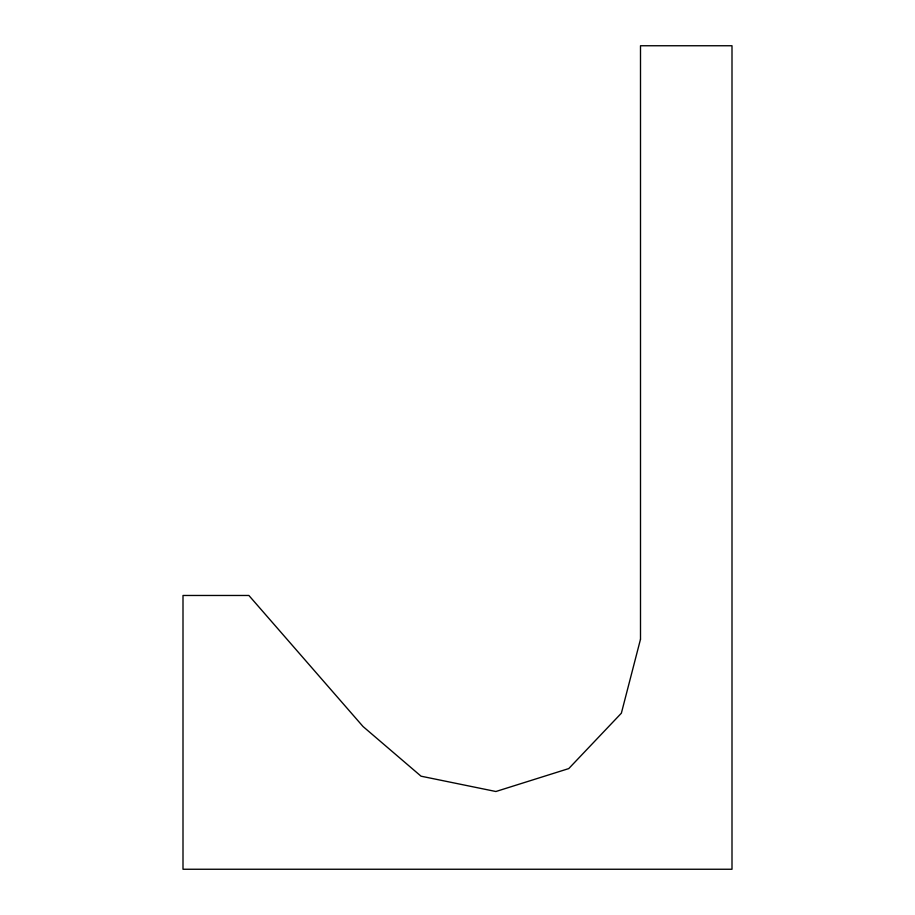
<?xml version="1.0" encoding="UTF-8"?>
<svg xmlns="http://www.w3.org/2000/svg" width="915" height="915" viewBox="0 0 915 915"><rect width="100%" height="100%" fill="white"/><g stroke="black" fill="none" stroke-linecap="round" stroke-linejoin="round"><path stroke-width="1.37" d="M640.5 639.242L621.365 713.197L568.753 768.589L495.884 791.509L421.049 776.195L363.026 726.51L248.88 595.471L183 595.471L183 869.25L732 869.25L732 45.75L640.5 45.75L640.5 639.242"/></g></svg>
